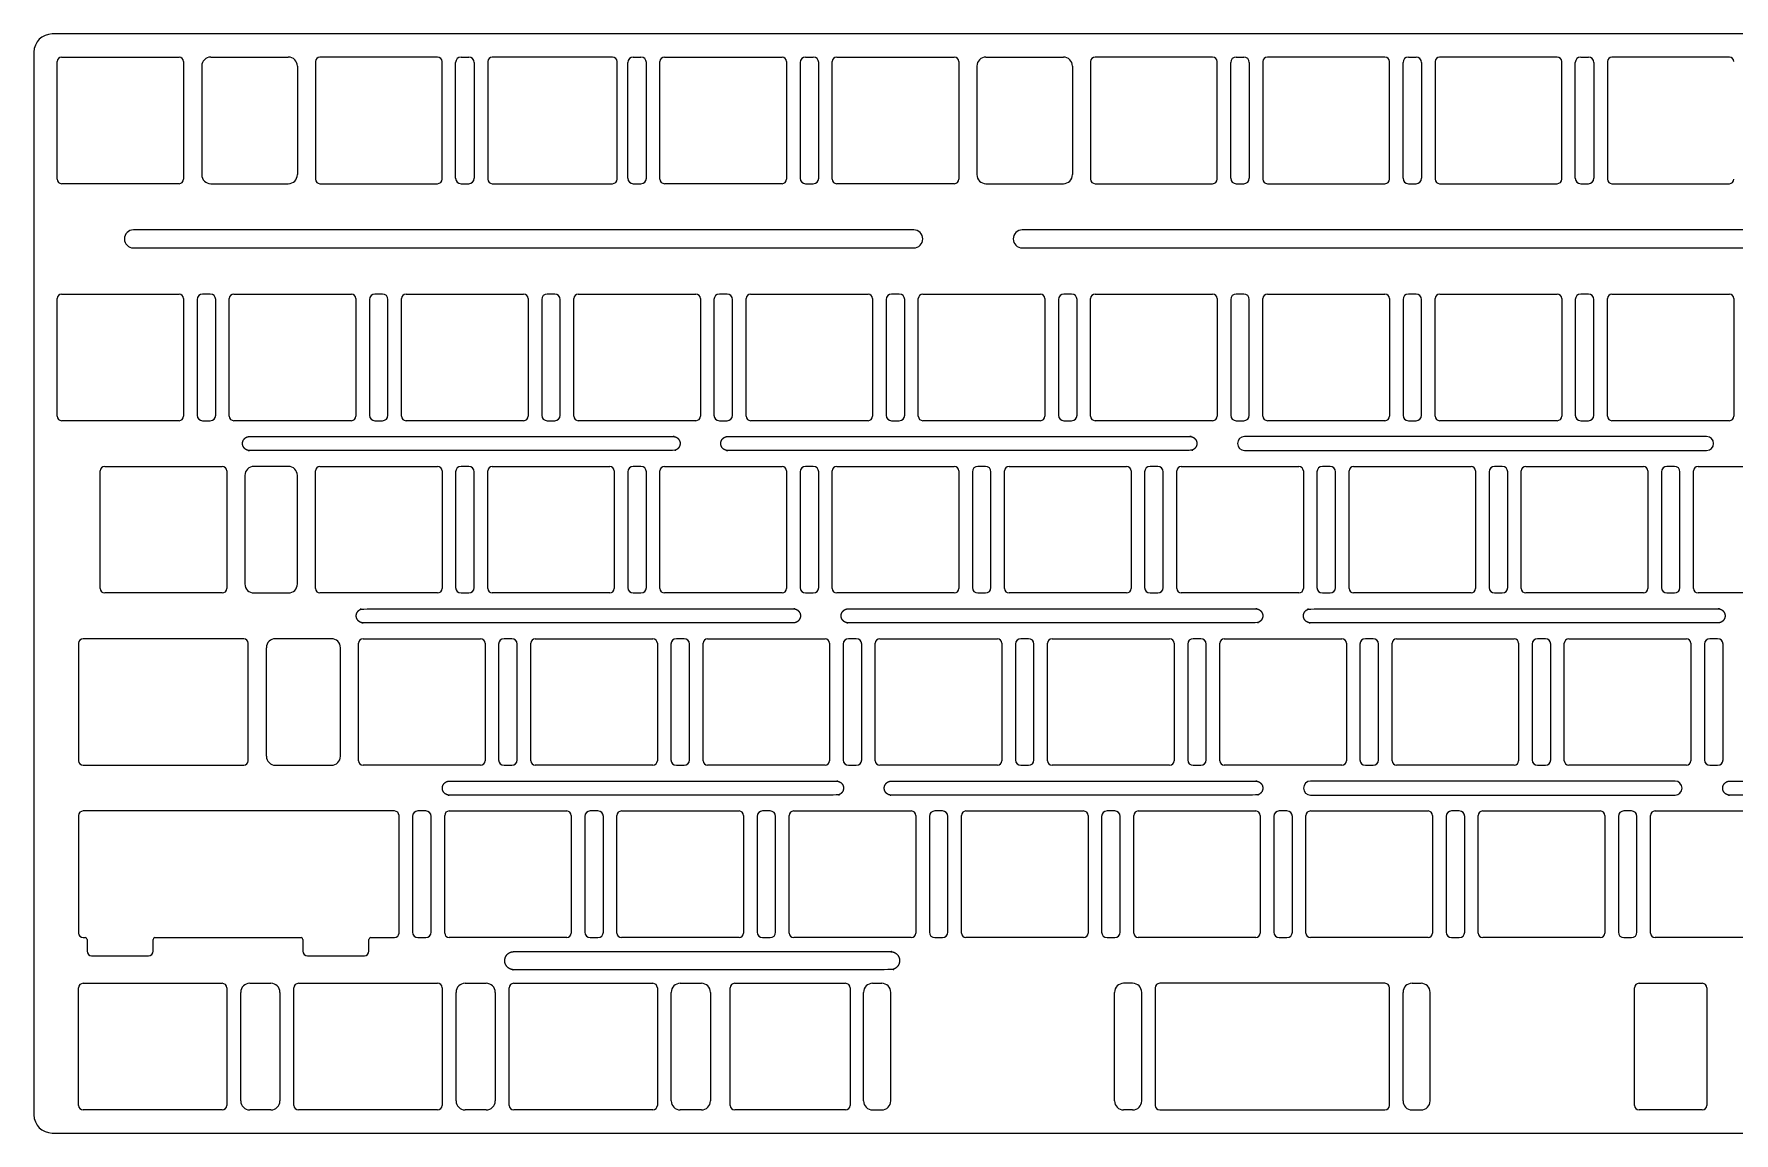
# Model space of a CAD drawing. Header units: millimetres. Extents: x 1289 to 1594, y -59 to 114.
# Drawn here: x 1289.3 to 1477.3, y -7.2 to 114.3 of the extents above; entities that cross this region are included whole.
import ezdxf

# ---------------------------------------------------------------- set-up
doc = ezdxf.new("R2010")
doc.units = ezdxf.units.MM

msp = doc.modelspace()

# ---------------------------------------------------------------- linework, layer by layer
at = {"color": 3, "lineweight": 9}
for p, q in [((1568.82, 114.3), (1291.26, 114.3)), ((1289.26, 112.3), (1289.26, -5.2)), ((1291.81, 98.25), (1291.81, 111.25)), ((1292.31, 111.75), (1305.31, 111.75)), ((1305.81, 111.25), (1305.81, 98.25)), ((1320.39, 111.25), (1320.39, 98.25)), ((1333.89, 111.75), (1320.89, 111.75)), ((1334.39, 98.25), (1334.39, 111.25)), ((1335.89, 98.35), (1335.89, 111.15)), ((1337.94, 111.15), (1337.94, 98.35)), ((1339.44, 111.25), (1339.44, 98.25)), ((1353.24, 111.75), (1339.94, 111.75)), ((1353.74, 98.25), (1353.74, 111.25)), ((1354.94, 98.35), (1354.94, 111.15)), ((1356.99, 98.35), (1356.99, 111.15)), ((1358.49, 98.25), (1358.49, 111.25)), ((1358.99, 111.75), (1371.99, 111.75)), ((1372.49, 111.25), (1372.49, 98.25)), ((1373.99, 111.15), (1373.99, 98.35)), ((1376.04, 98.35), (1376.04, 111.15)), ((1377.54, 98.25), (1377.54, 111.25)), ((1378.04, 111.75), (1391.04, 111.75)), ((1391.54, 111.25), (1391.54, 98.25)), ((1406.11, 111.25), (1406.11, 98.25)), ((1419.61, 111.75), (1406.61, 111.75)), ((1420.11, 98.25), (1420.11, 111.25)), ((1421.61, 98.35), (1421.61, 111.15)), ((1423.66, 111.15), (1423.66, 98.35)), ((1425.16, 111.25), (1425.16, 98.25)), ((1438.66, 111.75), (1425.66, 111.75)), ((1439.16, 98.25), (1439.16, 111.25)), ((1440.66, 98.35), (1440.66, 111.15)), ((1442.71, 111.15), (1442.71, 98.35)), ((1444.21, 111.25), (1444.21, 98.25)), ((1457.71, 111.75), (1444.71, 111.75)), ((1458.21, 98.25), (1458.21, 111.25)), ((1459.71, 98.35), (1459.71, 111.15)), ((1461.76, 111.15), (1461.76, 98.35)), ((1463.26, 111.25), (1463.26, 98.25)), ((1476.76, 111.75), (1463.76, 111.75)), ((1307.81, 110.75), (1307.81, 98.75)), ((1318.39, 110.75), (1318.39, 98.75)), ((1393.54, 110.75), (1393.54, 98.75)), ((1404.11, 110.75), (1404.11, 98.75)), ((1305.31, 97.75), (1292.31, 97.75)), ((1320.89, 97.75), (1333.89, 97.75)), ((1339.94, 97.75), (1353.24, 97.75)), ((1371.99, 97.75), (1358.99, 97.75)), ((1391.04, 97.75), (1378.04, 97.75)), ((1406.61, 97.75), (1419.61, 97.75)), ((1425.66, 97.75), (1438.66, 97.75)), ((1444.71, 97.75), (1457.71, 97.75)), ((1463.76, 97.75), (1476.76, 97.75)), ((1291.81, 72.05), (1291.81, 85.05)), ((1292.31, 85.55), (1305.31, 85.55)), ((1305.81, 85.05), (1305.81, 72.05)), ((1307.31, 84.95), (1307.31, 72.15)), ((1308.76, 85.55), (1307.91, 85.55)), ((1309.36, 72.15), (1309.36, 84.95)), ((1310.86, 72.05), (1310.86, 85.05)), ((1311.36, 85.55), (1324.36, 85.55)), ((1324.86, 85.05), (1324.86, 72.05)), ((1326.36, 84.95), (1326.36, 72.15)), ((1327.81, 85.55), (1326.96, 85.55)), ((1328.41, 72.15), (1328.41, 84.95)), ((1329.91, 72.05), (1329.91, 85.05)), ((1330.41, 85.55), (1343.41, 85.55)), ((1343.91, 85.05), (1343.91, 72.05)), ((1345.41, 84.95), (1345.41, 72.15)), ((1346.86, 85.55), (1346.01, 85.55)), ((1347.46, 72.15), (1347.46, 84.95)), ((1348.96, 72.05), (1348.96, 85.05)), ((1349.46, 85.55), (1362.46, 85.55)), ((1362.96, 85.05), (1362.96, 72.05)), ((1364.46, 84.95), (1364.46, 72.15)), ((1365.91, 85.55), (1365.06, 85.55)), ((1366.51, 72.15), (1366.51, 84.95)), ((1368.01, 72.05), (1368.01, 85.05)), ((1368.51, 85.55), (1381.51, 85.55)), ((1382.01, 85.05), (1382.01, 72.05)), ((1383.51, 84.95), (1383.51, 72.15)), ((1384.96, 85.55), (1384.11, 85.55)), ((1385.56, 72.15), (1385.56, 84.95)), ((1387.06, 72.05), (1387.06, 85.05)), ((1387.56, 85.55), (1400.56, 85.55)), ((1401.06, 85.05), (1401.06, 72.05)), ((1402.56, 84.95), (1402.56, 72.15)), ((1404.01, 85.55), (1403.16, 85.55)), ((1404.61, 72.15), (1404.61, 84.95)), ((1406.11, 72.05), (1406.11, 85.05)), ((1406.61, 85.55), (1419.61, 85.55)), ((1420.11, 85.05), (1420.11, 72.05)), ((1421.61, 84.95), (1421.61, 72.15)), ((1423.06, 85.55), (1422.21, 85.55)), ((1423.66, 72.15), (1423.66, 84.95)), ((1425.17, 72.05), (1425.17, 85.05)), ((1425.67, 85.55), (1438.66, 85.55)), ((1439.16, 85.05), (1439.16, 72.05)), ((1440.66, 84.95), (1440.66, 72.15)), ((1442.11, 85.55), (1441.26, 85.55)), ((1442.71, 72.15), (1442.71, 84.95)), ((1444.22, 72.05), (1444.22, 85.05)), ((1444.72, 85.55), (1457.71, 85.55)), ((1458.21, 85.05), (1458.21, 72.05)), ((1459.71, 84.95), (1459.71, 72.15)), ((1461.16, 85.55), (1460.31, 85.55)), ((1461.76, 72.15), (1461.76, 84.95)), ((1463.27, 72.05), (1463.27, 85.05)), ((1463.77, 85.55), (1476.76, 85.55)), ((1477.26, 85.05), (1477.26, 72.05)), ((1305.31, 71.55), (1292.31, 71.55)), ((1307.91, 71.55), (1308.76, 71.55)), ((1324.36, 71.55), (1311.36, 71.55)), ((1326.96, 71.55), (1327.81, 71.55)), ((1343.41, 71.55), (1330.41, 71.55)), ((1346.01, 71.55), (1346.86, 71.55)), ((1362.46, 71.55), (1349.46, 71.55)), ((1365.06, 71.55), (1365.91, 71.55)), ((1381.51, 71.55), (1368.51, 71.55)), ((1384.11, 71.55), (1384.96, 71.55)), ((1400.56, 71.55), (1387.56, 71.55)), ((1403.16, 71.55), (1404.01, 71.55)), ((1419.61, 71.55), (1406.61, 71.55)), ((1422.21, 71.55), (1423.06, 71.55)), ((1438.66, 71.55), (1425.67, 71.55)), ((1441.26, 71.55), (1442.11, 71.55)), ((1457.71, 71.55), (1444.72, 71.55)), ((1460.31, 71.55), (1461.16, 71.55)), ((1476.76, 71.55), (1463.77, 71.55)), ((1296.58, 53), (1296.58, 66)), ((1297.08, 66.5), (1310.08, 66.5)), ((1310.58, 66), (1310.58, 53)), ((1320.39, 53), (1320.39, 66)), ((1320.89, 66.5), (1333.89, 66.5)), ((1334.39, 66), (1334.39, 53)), ((1339.44, 53), (1339.44, 66)), ((1339.94, 66.5), (1352.94, 66.5)), ((1353.44, 66), (1353.44, 53)), ((1358.49, 53), (1358.49, 66)), ((1358.99, 66.5), (1371.99, 66.5)), ((1372.49, 66), (1372.49, 53)), ((1377.54, 53), (1377.54, 66)), ((1378.04, 66.5), (1391.04, 66.5)), ((1391.54, 66), (1391.54, 53)), ((1396.59, 53), (1396.59, 66)), ((1397.09, 66.5), (1410.09, 66.5)), ((1410.59, 66), (1410.59, 53)), ((1415.64, 53), (1415.64, 66)), ((1416.14, 66.5), (1429.14, 66.5)), ((1429.64, 66), (1429.64, 53)), ((1434.69, 53), (1434.69, 66)), ((1435.19, 66.5), (1448.19, 66.5)), ((1448.69, 66), (1448.69, 53)), ((1453.74, 53), (1453.74, 66)), ((1454.24, 66.5), (1467.24, 66.5)), ((1467.74, 66), (1467.74, 53)), ((1472.79, 53), (1472.79, 66)), ((1473.29, 66.5), (1486.29, 66.5)), ((1310.08, 52.5), (1297.08, 52.5)), ((1333.89, 52.5), (1320.89, 52.5)), ((1352.94, 52.5), (1339.94, 52.5)), ((1371.99, 52.5), (1358.99, 52.5)), ((1391.04, 52.5), (1378.04, 52.5)), ((1410.09, 52.5), (1397.09, 52.5)), ((1429.14, 52.5), (1416.14, 52.5)), ((1448.19, 52.5), (1435.19, 52.5)), ((1467.24, 52.5), (1454.24, 52.5)), ((1486.29, 52.5), (1473.29, 52.5)), ((1312.46, 47.45), (1294.7, 47.45)), ((1322.15, 47.45), (1315.96, 47.45)), ((1325.65, 47.45), (1338.65, 47.45)), ((1344.7, 47.45), (1357.7, 47.45)), ((1363.75, 47.45), (1376.75, 47.45)), ((1382.8, 47.45), (1395.8, 47.45)), ((1401.85, 47.45), (1414.85, 47.45)), ((1420.9, 47.45), (1433.9, 47.45)), ((1439.95, 47.45), (1452.95, 47.45)), ((1459, 47.45), (1472, 47.45)), ((1294.2, 46.95), (1294.2, 33.95)), ((1312.96, 33.95), (1312.96, 46.95)), ((1314.96, 34.45), (1314.96, 46.45)), ((1323.15, 34.45), (1323.15, 46.45)), ((1325.15, 33.95), (1325.15, 46.95)), ((1339.15, 46.95), (1339.15, 33.95)), ((1344.2, 33.95), (1344.2, 46.95)), ((1358.2, 46.95), (1358.2, 33.95)), ((1363.25, 33.95), (1363.25, 46.95)), ((1377.25, 46.95), (1377.25, 33.95)), ((1382.3, 33.95), (1382.3, 46.95)), ((1396.3, 46.95), (1396.3, 33.95)), ((1401.35, 33.95), (1401.35, 46.95)), ((1415.35, 46.95), (1415.35, 33.95)), ((1420.4, 33.95), (1420.4, 46.95)), ((1434.4, 46.95), (1434.4, 33.95)), ((1439.45, 33.95), (1439.45, 46.95)), ((1453.45, 46.95), (1453.45, 33.95)), ((1458.5, 33.95), (1458.5, 46.95)), ((1472.5, 46.95), (1472.5, 33.95)), ((1294.7, 33.45), (1312.46, 33.45)), ((1315.96, 33.45), (1322.15, 33.45)), ((1338.65, 33.45), (1325.65, 33.45)), ((1357.7, 33.45), (1344.7, 33.45)), ((1376.75, 33.45), (1363.75, 33.45)), ((1395.8, 33.45), (1382.8, 33.45)), ((1414.85, 33.45), (1401.85, 33.45)), ((1433.9, 33.45), (1420.9, 33.45)), ((1452.95, 33.45), (1439.95, 33.45)), ((1472, 33.45), (1459, 33.45)), ((1329.13, 28.4), (1294.7, 28.4)), ((1335.18, 28.4), (1348.18, 28.4)), ((1354.23, 28.4), (1367.23, 28.4)), ((1373.28, 28.4), (1386.28, 28.4)), ((1392.33, 28.4), (1405.33, 28.4)), ((1411.38, 28.4), (1424.38, 28.4)), ((1430.43, 28.4), (1443.43, 28.4)), ((1449.48, 28.4), (1462.48, 28.4)), ((1468.53, 28.4), (1481.53, 28.4)), ((1294.2, 27.9), (1294.2, 14.9)), ((1329.63, 14.9), (1329.63, 27.9)), ((1334.68, 14.9), (1334.68, 27.9)), ((1348.68, 27.9), (1348.68, 14.9)), ((1353.73, 14.9), (1353.73, 27.9)), ((1367.73, 27.9), (1367.73, 14.9)), ((1372.78, 14.9), (1372.78, 27.9)), ((1386.78, 27.9), (1386.78, 14.9)), ((1391.83, 14.9), (1391.83, 27.9)), ((1405.83, 27.9), (1405.83, 14.9)), ((1410.88, 14.9), (1410.88, 27.9)), ((1424.88, 27.9), (1424.88, 14.9)), ((1429.93, 14.9), (1429.93, 27.9)), ((1443.93, 27.9), (1443.93, 14.9)), ((1448.98, 14.9), (1448.98, 27.9)), ((1462.98, 27.9), (1462.98, 14.9)), ((1468.03, 14.9), (1468.03, 27.9)), ((1294.7, 14.4), (1294.93, 14.4)), ((1295.13, 14.2), (1295.13, 12.9)), ((1302.43, 12.9), (1302.43, 14.2)), ((1302.63, 14.4), (1318.81, 14.4)), ((1319.01, 14.2), (1319.01, 12.9)), ((1326.31, 12.9), (1326.31, 14.2)), ((1326.51, 14.4), (1329.13, 14.4)), ((1348.18, 14.4), (1335.18, 14.4)), ((1367.23, 14.4), (1354.23, 14.4)), ((1386.28, 14.4), (1373.28, 14.4)), ((1405.33, 14.4), (1392.33, 14.4)), ((1424.38, 14.4), (1411.38, 14.4)), ((1443.43, 14.4), (1430.43, 14.4)), ((1462.48, 14.4), (1449.48, 14.4)), ((1481.53, 14.4), (1468.53, 14.4)), ((1295.63, 12.4), (1301.93, 12.4)), ((1319.51, 12.4), (1325.81, 12.4)), ((1294.2, -4.15), (1294.2, 8.85)), ((1294.7, 9.35), (1310.08, 9.35)), ((1310.58, 8.85), (1310.58, -4.15)), ((1318.01, -4.15), (1318.01, 8.85)), ((1318.51, 9.35), (1333.89, 9.36)), ((1334.39, 8.86), (1334.39, -4.14)), ((1341.82, -4.15), (1341.82, 8.85)), ((1342.32, 9.35), (1357.7, 9.35)), ((1358.2, 8.85), (1358.2, -4.15)), ((1366.26, -4.15), (1366.26, 8.85)), ((1366.76, 9.35), (1379.01, 9.35)), ((1379.51, 8.85), (1379.51, -4.15)), ((1381.01, -3.65), (1381.01, 8.35)), ((1384.01, -3.65), (1384.01, 8.35)), ((1408.76, -3.65), (1408.76, 8.35)), ((1411.76, -3.65), (1411.76, 8.35)), ((1413.26, 8.85), (1413.26, -4.15)), ((1438.66, 9.35), (1413.76, 9.35)), ((1439.16, -4.15), (1439.16, 8.85)), ((1440.66, -3.65), (1440.66, 8.35)), ((1443.66, -3.65), (1443.66, 8.35)), ((1466.26, -4.15), (1466.26, 8.85)), ((1466.76, 9.35), (1473.76, 9.35)), ((1474.26, 8.85), (1474.26, -4.15)), ((1310.08, -4.65), (1294.7, -4.65)), ((1333.89, -4.64), (1318.51, -4.65)), ((1357.7, -4.65), (1342.32, -4.65)), ((1379.01, -4.65), (1366.76, -4.65)), ((1413.76, -4.65), (1438.66, -4.65)), ((1473.76, -4.65), (1466.76, -4.65)), ((1291.26, -7.2), (1592.11, -7.2))]:
    msp.add_line(p, q, dxfattribs=at)
at = {"color": 3}
for p, q in [((1308.81, 111.75), (1317.39, 111.75)), ((1336.49, 111.75), (1337.34, 111.75)), ((1355.54, 111.75), (1356.39, 111.75)), ((1374.59, 111.75), (1375.44, 111.75)), ((1394.54, 111.75), (1403.11, 111.75)), ((1422.21, 111.75), (1423.06, 111.75)), ((1441.26, 111.75), (1442.11, 111.75)), ((1460.31, 111.75), (1461.16, 111.75)), ((1308.81, 97.75), (1317.39, 97.75)), ((1336.49, 97.75), (1337.34, 97.75)), ((1355.54, 97.75), (1356.39, 97.75)), ((1374.59, 97.75), (1375.44, 97.75)), ((1394.54, 97.75), (1403.11, 97.75)), ((1422.21, 97.75), (1423.06, 97.75)), ((1441.26, 97.75), (1442.11, 97.75)), ((1460.31, 97.75), (1461.16, 97.75)), ((1386.55, 92.65), (1300.26, 92.65)), ((1484.83, 92.65), (1398.55, 92.65)), ((1300.26, 90.65), (1386.55, 90.65)), ((1398.55, 90.65), (1484.83, 90.65)), ((1474.24, 69.8), (1423.14, 69.8)), ((1423.14, 68.25), (1474.24, 68.25)), ((1317.39, 66.5), (1313.58, 66.5)), ((1335.89, 65.9), (1335.89, 53.1)), ((1337.34, 66.5), (1336.49, 66.5)), ((1337.94, 53.1), (1337.94, 65.9)), ((1354.94, 65.9), (1354.94, 53.1)), ((1356.39, 66.5), (1355.54, 66.5)), ((1356.99, 53.1), (1356.99, 65.9)), ((1373.99, 65.9), (1373.99, 53.1)), ((1375.44, 66.5), (1374.59, 66.5)), ((1376.04, 53.1), (1376.04, 65.9)), ((1393.04, 65.9), (1393.04, 53.1)), ((1394.49, 66.5), (1393.64, 66.5)), ((1395.09, 53.1), (1395.09, 65.9)), ((1412.09, 65.9), (1412.09, 53.1)), ((1413.54, 66.5), (1412.69, 66.5)), ((1414.14, 53.1), (1414.14, 65.9)), ((1431.14, 65.9), (1431.14, 53.1)), ((1432.59, 66.5), (1431.74, 66.5)), ((1433.19, 53.1), (1433.19, 65.9)), ((1450.19, 65.9), (1450.19, 53.1)), ((1451.64, 66.5), (1450.79, 66.5)), ((1452.24, 53.1), (1452.24, 65.9)), ((1469.24, 65.9), (1469.24, 53.1)), ((1470.69, 66.5), (1469.84, 66.5)), ((1471.29, 53.1), (1471.29, 65.9)), ((1312.58, 65.5), (1312.58, 53.5)), ((1318.39, 53.5), (1318.39, 65.5)), ((1313.58, 52.5), (1317.39, 52.5)), ((1336.49, 52.5), (1337.34, 52.5)), ((1355.54, 52.5), (1356.39, 52.5)), ((1374.59, 52.5), (1375.44, 52.5)), ((1393.64, 52.5), (1394.49, 52.5)), ((1412.69, 52.5), (1413.54, 52.5)), ((1431.74, 52.5), (1432.59, 52.5)), ((1450.79, 52.5), (1451.64, 52.5)), ((1469.84, 52.5), (1470.69, 52.5)), ((1342.1, 47.45), (1341.25, 47.45)), ((1361.15, 47.45), (1360.3, 47.45)), ((1380.2, 47.45), (1379.35, 47.45)), ((1399.25, 47.45), (1398.4, 47.45)), ((1418.3, 47.45), (1417.45, 47.45)), ((1437.35, 47.45), (1436.5, 47.45)), ((1456.4, 47.45), (1455.55, 47.45)), ((1475.45, 47.45), (1474.6, 47.45)), ((1340.65, 46.85), (1340.65, 34.05)), ((1342.7, 34.05), (1342.7, 46.85)), ((1359.7, 46.85), (1359.7, 34.05)), ((1361.75, 34.05), (1361.75, 46.85)), ((1378.75, 46.85), (1378.75, 34.05)), ((1380.8, 34.05), (1380.8, 46.85)), ((1397.8, 46.85), (1397.8, 34.05)), ((1399.85, 34.05), (1399.85, 46.85)), ((1416.85, 46.85), (1416.85, 34.05)), ((1418.9, 34.05), (1418.9, 46.85)), ((1435.9, 46.85), (1435.9, 34.05)), ((1437.95, 34.05), (1437.95, 46.85)), ((1454.95, 46.85), (1454.95, 34.05)), ((1457, 34.05), (1457, 46.85)), ((1474, 46.85), (1474, 34.05)), ((1476.05, 34.05), (1476.05, 46.85)), ((1341.25, 33.45), (1342.1, 33.45)), ((1360.3, 33.45), (1361.15, 33.45)), ((1379.35, 33.45), (1380.2, 33.45)), ((1398.4, 33.45), (1399.25, 33.45)), ((1417.45, 33.45), (1418.3, 33.45)), ((1436.5, 33.45), (1437.35, 33.45)), ((1455.55, 33.45), (1456.4, 33.45)), ((1474.6, 33.45), (1475.45, 33.45)), ((1470.74, 31.7), (1430.43, 31.7)), ((1430.43, 30.15), (1470.74, 30.15)), ((1332.58, 28.4), (1331.73, 28.4)), ((1351.63, 28.4), (1350.78, 28.4)), ((1370.68, 28.4), (1369.83, 28.4)), ((1389.73, 28.4), (1388.88, 28.4)), ((1408.78, 28.4), (1407.93, 28.4)), ((1427.83, 28.4), (1426.98, 28.4)), ((1446.88, 28.4), (1446.03, 28.4)), ((1465.93, 28.4), (1465.08, 28.4)), ((1331.13, 27.8), (1331.13, 15)), ((1333.18, 15), (1333.18, 27.8)), ((1350.18, 27.8), (1350.18, 15)), ((1352.23, 15), (1352.23, 27.8)), ((1369.23, 27.8), (1369.23, 15)), ((1371.28, 15), (1371.28, 27.8)), ((1388.28, 27.8), (1388.28, 15)), ((1390.33, 15), (1390.33, 27.8)), ((1407.33, 27.8), (1407.33, 15)), ((1409.38, 15), (1409.38, 27.8)), ((1426.38, 27.8), (1426.38, 15)), ((1428.43, 15), (1428.43, 27.8)), ((1445.43, 27.8), (1445.43, 15)), ((1447.48, 15), (1447.48, 27.8)), ((1464.48, 27.8), (1464.48, 15)), ((1466.53, 15), (1466.53, 27.8)), ((1331.73, 14.4), (1332.58, 14.4)), ((1350.78, 14.4), (1351.63, 14.4)), ((1369.83, 14.4), (1370.68, 14.4)), ((1388.88, 14.4), (1389.73, 14.4)), ((1407.93, 14.4), (1408.78, 14.4)), ((1426.98, 14.4), (1427.83, 14.4)), ((1446.03, 14.4), (1446.88, 14.4)), ((1465.08, 14.4), (1465.93, 14.4)), ((1312.13, -3.65), (1312.13, 8.35)), ((1313.13, 9.35), (1315.46, 9.35)), ((1316.46, 8.35), (1316.46, -3.65)), ((1335.94, -3.65), (1335.94, 8.35)), ((1336.94, 9.35), (1339.27, 9.35)), ((1340.27, 8.35), (1340.27, -3.65)), ((1359.74, -3.65), (1359.74, 8.35)), ((1360.74, 9.35), (1363.07, 9.35)), ((1364.07, 8.35), (1364.07, -3.65)), ((1315.46, -4.65), (1313.13, -4.65)), ((1339.27, -4.65), (1336.94, -4.65)), ((1363.07, -4.65), (1360.74, -4.65))]:
    msp.add_line(p, q, dxfattribs=at)
at = {"color": 3, "lineweight": 18}
for p, q in [((1382.01, 9.35), (1383.01, 9.35)), ((1410.76, 9.35), (1409.76, 9.35)), ((1441.66, 9.35), (1442.66, 9.35)), ((1382.01, -4.65), (1383.01, -4.65)), ((1410.76, -4.65), (1409.76, -4.65)), ((1441.66, -4.65), (1442.66, -4.65))]:
    msp.add_line(p, q, dxfattribs=at)
at = {"color": 3, "lineweight": 9}
for centre, radius, start, end in [((1291.26, 112.3), 2, 90, 180), ((1292.31, 111.25), 0.5, 90, 180), ((1305.31, 111.25), 0.5, 0, 90), ((1317.39, 110.75), 1, 0, 90), ((1320.89, 111.25), 0.5, 90, 180), ((1333.89, 111.25), 0.5, 0, 90), ((1337.34, 111.15), 0.6, 0, 90), ((1339.94, 111.25), 0.5, 90, 180), ((1353.24, 111.25), 0.5, 0, 90), ((1356.39, 111.15), 0.6, 0, 90), ((1358.99, 111.25), 0.5, 90, 180), ((1371.99, 111.25), 0.5, 0, 90), ((1375.44, 111.15), 0.6, 0, 90), ((1378.04, 111.25), 0.5, 90, 180), ((1391.04, 111.25), 0.5, 0, 90), ((1403.11, 110.75), 1, 0, 90), ((1406.61, 111.25), 0.5, 90, 180), ((1419.61, 111.25), 0.5, 360, 90), ((1423.06, 111.15), 0.6, 0, 90), ((1425.66, 111.25), 0.5, 90, 180), ((1438.66, 111.25), 0.5, 0, 90), ((1442.11, 111.15), 0.6, 0, 90), ((1444.71, 111.25), 0.5, 90, 180), ((1457.71, 111.25), 0.5, 360, 90), ((1461.16, 111.15), 0.6, 0, 90), ((1463.76, 111.25), 0.5, 90, 180), ((1476.76, 111.25), 0.5, 0, 90), ((1292.31, 98.25), 0.5, 180, 270), ((1305.31, 98.25), 0.5, 270, 0), ((1320.89, 98.25), 0.5, 180, 270), ((1333.89, 98.25), 0.5, 270, 0), ((1339.94, 98.25), 0.5, 180, 270), ((1353.24, 98.25), 0.5, 270, 0), ((1358.99, 98.25), 0.5, 180, 270), ((1371.99, 98.25), 0.5, 270, 0), ((1378.04, 98.25), 0.5, 180, 270), ((1391.04, 98.25), 0.5, 270, 0), ((1403.11, 98.75), 1, 270, 0), ((1406.61, 98.25), 0.5, 180, 270), ((1419.61, 98.25), 0.5, 270, 0), ((1425.66, 98.25), 0.5, 180, 270), ((1438.66, 98.25), 0.5, 270, 0), ((1444.71, 98.25), 0.5, 180, 270), ((1457.71, 98.25), 0.5, 270, 0), ((1463.76, 98.25), 0.5, 180, 270), ((1476.76, 98.25), 0.5, 270, 0), ((1292.31, 85.05), 0.5, 90, 180), ((1305.31, 85.05), 0.5, 0, 90), ((1307.91, 84.95), 0.6, 90, 180), ((1308.76, 84.95), 0.6, 0, 90), ((1311.36, 85.05), 0.5, 90, 180), ((1324.36, 85.05), 0.5, 0, 90), ((1326.96, 84.95), 0.6, 90, 180), ((1327.81, 84.95), 0.6, 0, 90), ((1330.41, 85.05), 0.5, 90, 180), ((1343.41, 85.05), 0.5, 0, 90), ((1346.01, 84.95), 0.6, 90, 180), ((1346.86, 84.95), 0.6, 0, 90), ((1349.46, 85.05), 0.5, 90, 180), ((1362.46, 85.05), 0.5, 0, 90), ((1365.06, 84.95), 0.6, 90, 180), ((1365.91, 84.95), 0.6, 0, 90), ((1368.51, 85.05), 0.5, 90, 180), ((1381.51, 85.05), 0.5, 0, 90), ((1384.11, 84.95), 0.6, 90, 180), ((1384.96, 84.95), 0.6, 0, 90), ((1387.56, 85.05), 0.5, 90, 180), ((1400.56, 85.05), 0.5, 0, 90), ((1403.16, 84.95), 0.6, 90, 180), ((1404.01, 84.95), 0.6, 0, 90), ((1406.61, 85.05), 0.5, 90, 180), ((1419.61, 85.05), 0.5, 0, 90), ((1422.21, 84.95), 0.6, 90, 180), ((1423.06, 84.95), 0.6, 0, 90), ((1425.67, 85.05), 0.5, 90, 180), ((1438.66, 85.05), 0.5, 0, 90), ((1441.26, 84.95), 0.6, 90, 180), ((1442.11, 84.95), 0.6, 0, 90), ((1444.72, 85.05), 0.5, 90, 180), ((1457.71, 85.05), 0.5, 0, 90), ((1460.31, 84.95), 0.6, 90, 180), ((1461.16, 84.95), 0.6, 0, 90), ((1463.77, 85.05), 0.5, 90, 180), ((1476.76, 85.05), 0.5, 0, 90), ((1292.31, 72.05), 0.5, 180, 270), ((1305.31, 72.05), 0.5, 270, 0), ((1307.91, 72.15), 0.6, 180, 270), ((1308.76, 72.15), 0.6, 270, 0), ((1311.36, 72.05), 0.5, 180, 270), ((1324.36, 72.05), 0.5, 270, 0), ((1326.96, 72.15), 0.6, 180, 270), ((1327.81, 72.15), 0.6, 270, 0), ((1330.41, 72.05), 0.5, 180, 270), ((1343.41, 72.05), 0.5, 270, 0), ((1346.01, 72.15), 0.6, 180, 270), ((1346.86, 72.15), 0.6, 270, 0), ((1349.46, 72.05), 0.5, 180, 270), ((1362.46, 72.05), 0.5, 270, 0), ((1365.06, 72.15), 0.6, 180, 270), ((1365.91, 72.15), 0.6, 270, 0), ((1368.51, 72.05), 0.5, 180, 270), ((1381.51, 72.05), 0.5, 270, 0), ((1384.11, 72.15), 0.6, 180, 270), ((1384.96, 72.15), 0.6, 270, 0), ((1387.56, 72.05), 0.5, 180, 270), ((1400.56, 72.05), 0.5, 270, 0), ((1403.16, 72.15), 0.6, 180, 270), ((1404.01, 72.15), 0.6, 270, 0), ((1406.61, 72.05), 0.5, 180, 270), ((1419.61, 72.05), 0.5, 270, 0), ((1422.21, 72.15), 0.6, 180, 270), ((1423.06, 72.15), 0.6, 270, 0), ((1425.67, 72.05), 0.5, 180, 270), ((1438.66, 72.05), 0.5, 270, 0), ((1441.26, 72.15), 0.6, 180, 270), ((1442.11, 72.15), 0.6, 270, 0), ((1444.72, 72.05), 0.5, 180, 270), ((1457.71, 72.05), 0.5, 270, 0), ((1460.31, 72.15), 0.6, 180, 270), ((1461.16, 72.15), 0.6, 270, 0), ((1463.77, 72.05), 0.5, 180, 270), ((1476.76, 72.05), 0.5, 270, 0), ((1297.08, 66), 0.5, 90, 180), ((1310.08, 66), 0.5, 0, 90), ((1320.89, 66), 0.5, 90, 180), ((1333.89, 66), 0.5, 0, 90), ((1339.94, 66), 0.5, 90, 180), ((1352.94, 66), 0.5, 0, 90), ((1358.99, 66), 0.5, 90, 180), ((1371.99, 66), 0.5, 0, 90), ((1378.04, 66), 0.5, 90, 180), ((1391.04, 66), 0.5, 0, 90), ((1397.09, 66), 0.5, 90, 180), ((1410.09, 66), 0.5, 0, 90), ((1416.14, 66), 0.5, 90, 180), ((1429.14, 66), 0.5, 0, 90), ((1435.19, 66), 0.5, 90, 180), ((1448.19, 66), 0.5, 0, 90), ((1454.24, 66), 0.5, 90, 180), ((1467.24, 66), 0.5, 0, 90), ((1473.29, 66), 0.5, 90, 180), ((1297.08, 53), 0.5, 180, 270), ((1310.08, 53), 0.5, 270, 0), ((1320.89, 53), 0.5, 180, 270), ((1333.89, 53), 0.5, 270, 0), ((1339.94, 53), 0.5, 180, 270), ((1352.94, 53), 0.5, 270, 0), ((1358.99, 53), 0.5, 180, 270), ((1371.99, 53), 0.5, 270, 0), ((1378.04, 53), 0.5, 180, 270), ((1391.04, 53), 0.5, 270, 0), ((1397.09, 53), 0.5, 180, 270), ((1410.09, 53), 0.5, 270, 0), ((1416.14, 53), 0.5, 180, 270), ((1429.14, 53), 0.5, 270, 0), ((1435.19, 53), 0.5, 180, 270), ((1448.19, 53), 0.5, 270, 0), ((1454.24, 53), 0.5, 180, 270), ((1467.24, 53), 0.5, 270, 0), ((1473.29, 53), 0.5, 180, 270), ((1294.7, 46.95), 0.5, 90, 180), ((1312.46, 46.95), 0.5, 0, 90), ((1315.96, 46.45), 1, 90, 180), ((1322.15, 46.45, 0), 1, 0, 90), ((1325.65, 46.95), 0.5, 90, 180), ((1338.65, 46.95), 0.5, 0, 90), ((1344.7, 46.95), 0.5, 90, 180), ((1357.7, 46.95), 0.5, 0, 90), ((1363.75, 46.95), 0.5, 90, 180), ((1376.75, 46.95), 0.5, 0, 90), ((1382.8, 46.95), 0.5, 90, 180), ((1395.8, 46.95), 0.5, 0, 90), ((1401.85, 46.95), 0.5, 90, 180), ((1414.85, 46.95), 0.5, 0, 90), ((1420.9, 46.95), 0.5, 90, 180), ((1433.9, 46.95), 0.5, 0, 90), ((1439.95, 46.95), 0.5, 90, 180), ((1452.95, 46.95), 0.5, 0, 90), ((1459, 46.95), 0.5, 90, 180), ((1472, 46.95), 0.5, 0, 90), ((1294.7, 33.95), 0.5, 180, 270), ((1312.46, 33.95), 0.5, 270, 0), ((1315.96, 34.45), 1, 180, 270), ((1322.15, 34.45), 1, 270, 0), ((1325.65, 33.95), 0.5, 180, 270), ((1338.65, 33.95), 0.5, 270, 0), ((1344.7, 33.95), 0.5, 180, 270), ((1357.7, 33.95), 0.5, 270, 0), ((1363.75, 33.95), 0.5, 180, 270), ((1376.75, 33.95), 0.5, 270, 0), ((1382.8, 33.95), 0.5, 180, 270), ((1395.8, 33.95), 0.5, 270, 0), ((1401.85, 33.95), 0.5, 180, 270), ((1414.85, 33.95), 0.5, 270, 0), ((1420.9, 33.95), 0.5, 180, 270), ((1433.9, 33.95), 0.5, 270, 0), ((1439.95, 33.95), 0.5, 180, 270), ((1452.95, 33.95), 0.5, 270, 0), ((1459, 33.95), 0.5, 180, 270), ((1472, 33.95), 0.5, 270, 0), ((1294.7, 27.9), 0.5, 90, 180), ((1329.13, 27.9), 0.5, 0, 90), ((1335.18, 27.9), 0.5, 90, 180), ((1348.18, 27.9), 0.5, 0, 90), ((1354.23, 27.9), 0.5, 90, 180), ((1367.23, 27.9), 0.5, 0, 90), ((1373.28, 27.9), 0.5, 90, 180), ((1386.28, 27.9), 0.5, 0, 90), ((1392.33, 27.9), 0.5, 90, 180), ((1405.33, 27.9), 0.5, 0, 90), ((1411.38, 27.9), 0.5, 90, 180), ((1424.38, 27.9), 0.5, 0, 90), ((1430.43, 27.9), 0.5, 90, 180), ((1443.43, 27.9), 0.5, 0, 90), ((1449.48, 27.9), 0.5, 90, 180), ((1462.48, 27.9), 0.5, 0, 90), ((1468.53, 27.9), 0.5, 90, 180), ((1294.7, 14.9), 0.5, 180, 270), ((1294.93, 14.2), 0.2, 0, 90), ((1302.63, 14.2), 0.2, 90, 180), ((1318.81, 14.2), 0.2, 0, 90), ((1326.51, 14.2), 0.2, 90, 180), ((1329.13, 14.9), 0.5, 270, 0), ((1335.18, 14.9), 0.5, 180, 270), ((1348.18, 14.9), 0.5, 270, 0), ((1354.23, 14.9), 0.5, 180, 270), ((1367.23, 14.9), 0.5, 270, 0), ((1373.28, 14.9), 0.5, 180, 270), ((1386.28, 14.9), 0.5, 270, 0), ((1392.33, 14.9), 0.5, 180, 270), ((1405.33, 14.9), 0.5, 270, 0), ((1411.38, 14.9), 0.5, 180, 270), ((1424.38, 14.9), 0.5, 270, 0), ((1430.43, 14.9), 0.5, 180, 270), ((1443.43, 14.9), 0.5, 270, 0), ((1449.48, 14.9), 0.5, 180, 270), ((1462.48, 14.9), 0.5, 270, 0), ((1468.53, 14.9), 0.5, 180, 270), ((1295.63, 12.9), 0.5, 180, 270), ((1301.93, 12.9), 0.5, 270, 0), ((1319.51, 12.9), 0.5, 180, 270), ((1325.81, 12.9), 0.5, 270, 0), ((1294.7, 8.85), 0.5, 90, 180), ((1310.08, 8.85), 0.5, 0, 90), ((1318.51, 8.85), 0.5, 90, 180), ((1333.89, 8.86), 0.5, 0, 90), ((1342.32, 8.85), 0.5, 90, 180), ((1357.7, 8.85), 0.5, 0, 90), ((1366.76, 8.85), 0.5, 90, 180), ((1379.01, 8.85), 0.5, 0, 90), ((1382.01, 8.35), 1, 90, 180), ((1383.01, 8.35), 1, 0, 90), ((1410.76, 8.35), 1, 0, 90), ((1413.76, 8.85), 0.5, 90, 180), ((1438.66, 8.85), 0.5, 0, 90), ((1441.66, 8.35), 1, 90, 180), ((1442.66, 8.35), 1, 0, 90), ((1466.76, 8.85), 0.5, 90, 180), ((1473.76, 8.85), 0.5, 0, 90), ((1383.01, -3.65), 1, 270, 0), ((1442.66, -3.65), 1, 270, 0), ((1291.26, -5.2), 2, 180, 270), ((1294.7, -4.15), 0.5, 180, 270), ((1310.08, -4.15), 0.5, 270, 0), ((1318.51, -4.15), 0.5, 180, 270), ((1333.89, -4.14), 0.5, 270.01, 0), ((1342.32, -4.15), 0.5, 180, 270), ((1357.7, -4.15), 0.5, 270, 0), ((1366.76, -4.15), 0.5, 180, 270), ((1379.01, -4.15), 0.5, 270, 0), ((1413.76, -4.15), 0.5, 180, 270), ((1438.66, -4.15), 0.5, 270, 0), ((1466.76, -4.15), 0.5, 180, 270), ((1473.76, -4.15), 0.5, 270, 0)]:
    msp.add_arc(centre, radius, start, end, dxfattribs=at)
at = {"color": 3}
for centre, radius, start, end in [((1308.81, 110.75), 1, 90, 180), ((1336.49, 111.15), 0.6, 90, 180), ((1355.54, 111.15), 0.6, 90, 180), ((1374.59, 111.15), 0.6, 90, 180), ((1394.54, 110.75), 1, 90, 180), ((1422.21, 111.15), 0.6, 90, 180), ((1441.26, 111.15), 0.6, 90, 180), ((1460.31, 111.15), 0.6, 90, 180), ((1308.81, 98.75), 1, 180, 270), ((1317.39, 98.75), 1, 270, 0), ((1336.49, 98.35), 0.6, 180, 270), ((1337.34, 98.35), 0.6, 270, 0), ((1355.54, 98.35), 0.6, 180, 270), ((1356.39, 98.35), 0.6, 270, 0), ((1374.59, 98.35), 0.6, 180, 270), ((1375.44, 98.35), 0.6, 270, 0), ((1394.54, 98.75), 1, 180, 270), ((1422.21, 98.35), 0.6, 180, 270), ((1423.06, 98.35), 0.6, 270, 0), ((1441.26, 98.35), 0.6, 180, 270), ((1442.11, 98.35), 0.6, 270, 0), ((1460.31, 98.35), 0.6, 180, 270), ((1461.16, 98.35), 0.6, 270, 0), ((1300.26, 91.65), 1, 90, 270), ((1386.55, 91.65), 1, 270, 90), ((1398.55, 91.65), 1, 90, 270), ((1423.14, 69.03), 0.775, 90, 270), ((1474.24, 69.03), 0.775, 270, 90), ((1313.58, 65.5), 1, 90, 180), ((1317.39, 65.5), 1, 0, 90), ((1336.49, 65.9), 0.6, 90, 180), ((1337.34, 65.9), 0.6, 0, 90), ((1355.54, 65.9), 0.6, 90, 180), ((1356.39, 65.9), 0.6, 0, 90), ((1374.59, 65.9), 0.6, 90, 180), ((1375.44, 65.9), 0.6, 0, 90), ((1393.64, 65.9), 0.6, 90, 180), ((1394.49, 65.9), 0.6, 0, 90), ((1412.69, 65.9), 0.6, 90, 180), ((1413.54, 65.9), 0.6, 0, 90), ((1431.74, 65.9), 0.6, 90, 180), ((1432.59, 65.9), 0.6, 0, 90), ((1450.79, 65.9), 0.6, 90, 180), ((1451.64, 65.9), 0.6, 0, 90), ((1469.84, 65.9), 0.6, 90, 180), ((1470.69, 65.9), 0.6, 0, 90), ((1313.58, 53.5), 1, 180, 270), ((1317.39, 53.5), 1, 270, 0), ((1336.49, 53.1), 0.6, 180, 270), ((1337.34, 53.1), 0.6, 270, 0), ((1355.54, 53.1), 0.6, 180, 270), ((1356.39, 53.1), 0.6, 270, 0), ((1374.59, 53.1), 0.6, 180, 270), ((1375.44, 53.1), 0.6, 270, 0), ((1393.64, 53.1), 0.6, 180, 270), ((1394.49, 53.1), 0.6, 270, 0), ((1412.69, 53.1), 0.6, 180, 270), ((1413.54, 53.1), 0.6, 270, 0), ((1431.74, 53.1), 0.6, 180, 270), ((1432.59, 53.1), 0.6, 270, 0), ((1450.79, 53.1), 0.6, 180, 270), ((1451.64, 53.1), 0.6, 270, 0), ((1469.84, 53.1), 0.6, 180, 270), ((1470.69, 53.1), 0.6, 270, 0), ((1341.25, 46.85), 0.6, 90, 180), ((1342.1, 46.85), 0.6, 0, 90), ((1360.3, 46.85), 0.6, 90, 180), ((1361.15, 46.85), 0.6, 0, 90), ((1379.35, 46.85), 0.6, 90, 180), ((1380.2, 46.85), 0.6, 0, 90), ((1398.4, 46.85), 0.6, 90, 180), ((1399.25, 46.85), 0.6, 0, 90), ((1417.45, 46.85), 0.6, 90, 180), ((1418.3, 46.85), 0.6, 0, 90), ((1436.5, 46.85), 0.6, 90, 180), ((1437.35, 46.85), 0.6, 0, 90), ((1455.55, 46.85), 0.6, 90, 180), ((1456.4, 46.85), 0.6, 0, 90), ((1474.6, 46.85), 0.6, 90, 180), ((1475.45, 46.85), 0.6, 0, 90), ((1341.25, 34.05), 0.6, 180, 270), ((1342.1, 34.05), 0.6, 270, 0), ((1360.3, 34.05), 0.6, 180, 270), ((1361.15, 34.05), 0.6, 270, 0), ((1379.35, 34.05), 0.6, 180, 270), ((1380.2, 34.05), 0.6, 270, 0), ((1398.4, 34.05), 0.6, 180, 270), ((1399.25, 34.05), 0.6, 270, 0), ((1417.45, 34.05), 0.6, 180, 270), ((1418.3, 34.05), 0.6, 270, 0), ((1436.5, 34.05), 0.6, 180, 270), ((1437.35, 34.05), 0.6, 270, 0), ((1455.55, 34.05), 0.6, 180, 270), ((1456.4, 34.05), 0.6, 270, 0), ((1474.6, 34.05), 0.6, 180, 270), ((1475.45, 34.05), 0.6, 270, 0), ((1430.43, 30.93), 0.775, 90, 270), ((1470.74, 30.93), 0.775, 270, 90), ((1331.73, 27.8), 0.6, 90, 180), ((1332.58, 27.8), 0.6, 0, 90), ((1350.78, 27.8), 0.6, 90, 180), ((1351.63, 27.8), 0.6, 0, 90), ((1369.83, 27.8), 0.6, 90, 180), ((1370.68, 27.8), 0.6, 0, 90), ((1388.88, 27.8), 0.6, 90, 180), ((1389.73, 27.8), 0.6, 0, 90), ((1407.93, 27.8), 0.6, 90, 180), ((1408.78, 27.8), 0.6, 0, 90), ((1426.98, 27.8), 0.6, 90, 180), ((1427.83, 27.8), 0.6, 0, 90), ((1446.03, 27.8), 0.6, 90, 180), ((1446.88, 27.8), 0.6, 0, 90), ((1465.08, 27.8), 0.6, 90, 180), ((1465.93, 27.8), 0.6, 0, 90), ((1331.73, 15), 0.6, 180, 270), ((1332.58, 15), 0.6, 270, 0), ((1350.78, 15), 0.6, 180, 270), ((1351.63, 15), 0.6, 270, 0), ((1369.83, 15), 0.6, 180, 270), ((1370.68, 15), 0.6, 270, 0), ((1388.88, 15), 0.6, 180, 270), ((1389.73, 15), 0.6, 270, 0), ((1407.93, 15), 0.6, 180, 270), ((1408.78, 15), 0.6, 270, 0), ((1426.98, 15), 0.6, 180, 270), ((1427.83, 15), 0.6, 270, 0), ((1446.03, 15), 0.6, 180, 270), ((1446.88, 15), 0.6, 270, 0), ((1465.08, 15), 0.6, 180, 270), ((1465.93, 15), 0.6, 270, 0), ((1313.13, 8.35), 1, 90, 180), ((1315.46, 8.35), 1, 0, 90), ((1336.94, 8.35), 1, 90, 180), ((1339.27, 8.35), 1, 0, 90), ((1360.74, 8.35), 1, 90, 180), ((1363.07, 8.35), 1, 0, 90), ((1313.13, -3.65), 1, 180, 270), ((1315.46, -3.65), 1, 270, 0), ((1336.94, -3.65), 1, 180, 270), ((1339.27, -3.65), 1, 270, 0), ((1360.74, -3.65), 1, 180, 270), ((1363.07, -3.65), 1, 270, 0)]:
    msp.add_arc(centre, radius, start, end, dxfattribs=at)
at = {"color": 3, "lineweight": 18}
for centre, start, end in [((1409.76, 8.35), 90, 180), ((1382.01, -3.65), 180, 270), ((1409.76, -3.65), 180, 270), ((1410.76, -3.65), 270, 0), ((1441.66, -3.65), 180, 270)]:
    msp.add_arc(centre, 1, start, end, dxfattribs=at)
at = {"color": 3}
for points, knots in [([(1313.1, 69.8), (1312.91, 69.8), (1312.69, 69.74), (1312.53, 69.58), (1312.33, 69.25), (1312.28, 69.03), (1312.33, 68.81), (1312.53, 68.47), (1312.69, 68.32), (1312.91, 68.25), (1324.81, 68.25), (1336.52, 68.25), (1348.23, 68.25), (1360.13, 68.25), (1360.35, 68.32), (1360.51, 68.47), (1360.71, 68.81), (1360.76, 69.03), (1360.71, 69.25), (1360.51, 69.58), (1360.35, 69.74), (1360.13, 69.8), (1348.23, 69.8), (1336.52, 69.8), (1324.81, 69.8), (1313.1, 69.8)], [0, 0, 0, 0, 0, 0.007886, 0.007886, 0.007886, 0.015772, 0.015772, 0.015772, 0.023658, 0.023658, 0.023658, 0.5, 0.5, 0.5, 0.507886, 0.507886, 0.507886, 0.515772, 0.515772, 0.515772, 0.523658, 0.523658, 0.523658, 1, 1, 1, 1, 1]), ([(1365.99, 69.8), (1365.8, 69.8), (1365.58, 69.74), (1365.41, 69.58), (1365.22, 69.25), (1365.17, 69.03), (1365.22, 68.81), (1365.41, 68.47), (1365.58, 68.32), (1365.8, 68.25), (1378.76, 68.25), (1391.54, 68.25), (1404.31, 68.25), (1417.28, 68.25), (1417.5, 68.32), (1417.66, 68.47), (1417.86, 68.81), (1417.91, 69.03), (1417.86, 69.25), (1417.66, 69.58), (1417.5, 69.74), (1417.28, 69.8), (1404.31, 69.8), (1391.54, 69.8), (1378.76, 69.8), (1365.99, 69.8)], [0, 0, 0, 0, 0, 0.007257, 0.007257, 0.007257, 0.014514, 0.014514, 0.014514, 0.021771, 0.021771, 0.021771, 0.5, 0.5, 0.5, 0.507257, 0.507257, 0.507257, 0.514514, 0.514514, 0.514514, 0.521771, 0.521771, 0.521771, 1, 1, 1, 1, 1]), ([(1373.25, 49.2), (1373.45, 49.2), (1373.66, 49.27), (1373.83, 49.42), (1374.02, 49.76), (1374.07, 49.98), (1374.02, 50.2), (1373.83, 50.53), (1373.66, 50.69), (1373.45, 50.75), (1361.36, 50.75), (1349.46, 50.75), (1337.57, 50.75), (1325.48, 50.75), (1325.27, 50.69), (1325.1, 50.53), (1324.91, 50.2), (1324.86, 49.98), (1324.91, 49.76), (1325.1, 49.42), (1325.27, 49.27), (1325.48, 49.2), (1337.57, 49.2), (1349.46, 49.2), (1361.36, 49.2), (1373.25, 49.2)], [0, 0, 0, 0, 0, 0.007769, 0.007769, 0.007769, 0.015539, 0.015539, 0.015539, 0.023308, 0.023308, 0.023308, 0.5, 0.5, 0.5, 0.507769, 0.507769, 0.507769, 0.515539, 0.515539, 0.515539, 0.523308, 0.523308, 0.523308, 1, 1, 1, 1, 1]), ([(1379.3, 50.75), (1379.11, 50.75), (1378.89, 50.69), (1378.73, 50.53), (1378.53, 50.2), (1378.48, 49.98), (1378.53, 49.76), (1378.73, 49.42), (1378.89, 49.27), (1379.11, 49.2), (1390.57, 49.2), (1401.84, 49.2), (1413.11, 49.2), (1424.57, 49.2), (1424.79, 49.27), (1424.95, 49.42), (1425.15, 49.76), (1425.2, 49.98), (1425.15, 50.2), (1424.95, 50.53), (1424.79, 50.69), (1424.57, 50.75), (1413.11, 50.75), (1401.84, 50.75), (1390.57, 50.75), (1379.3, 50.75)], [0, 0, 0, 0, 0, 0.008179, 0.008179, 0.008179, 0.016359, 0.016359, 0.016359, 0.024538, 0.024538, 0.024538, 0.5, 0.5, 0.5, 0.508179, 0.508179, 0.508179, 0.516359, 0.516359, 0.516359, 0.524538, 0.524538, 0.524538, 1, 1, 1, 1, 1]), ([(1475.5, 49.2), (1475.7, 49.2), (1475.91, 49.27), (1476.08, 49.42), (1476.27, 49.76), (1476.32, 49.98), (1476.27, 50.2), (1476.08, 50.53), (1475.91, 50.69), (1475.7, 50.75), (1464.23, 50.75), (1452.96, 50.75), (1441.7, 50.75), (1430.23, 50.75), (1430.02, 50.69), (1429.85, 50.53), (1429.66, 50.2), (1429.61, 49.98), (1429.66, 49.76), (1429.85, 49.42), (1430.02, 49.27), (1430.23, 49.2), (1441.7, 49.2), (1452.96, 49.2), (1464.23, 49.2), (1475.5, 49.2)], [0, 0, 0, 0, 0, 0.008179, 0.008179, 0.008179, 0.016359, 0.016359, 0.016359, 0.024538, 0.024538, 0.024538, 0.5, 0.5, 0.5, 0.508179, 0.508179, 0.508179, 0.516359, 0.516359, 0.516359, 0.524538, 0.524538, 0.524538, 1, 1, 1, 1, 1]), ([(1335.2, 31.7), (1335.01, 31.7), (1334.79, 31.64), (1334.63, 31.48), (1334.43, 31.15), (1334.38, 30.93), (1334.43, 30.71), (1334.63, 30.37), (1334.79, 30.22), (1335.01, 30.15), (1345.91, 30.15), (1356.61, 30.15), (1367.31, 30.15), (1378.21, 30.15), (1378.42, 30.22), (1378.59, 30.37), (1378.78, 30.71), (1378.83, 30.93), (1378.78, 31.15), (1378.59, 31.48), (1378.42, 31.64), (1378.21, 31.7), (1367.31, 31.7), (1356.61, 31.7), (1345.91, 31.7), (1335.2, 31.7)], [0, 0, 0, 0, 0, 0.008589, 0.008589, 0.008589, 0.017178, 0.017178, 0.017178, 0.025768, 0.025768, 0.025768, 0.5, 0.5, 0.5, 0.508589, 0.508589, 0.508589, 0.517178, 0.517178, 0.517178, 0.525768, 0.525768, 0.525768, 1, 1, 1, 1, 1]), ([(1384.07, 31.7), (1383.87, 31.7), (1383.66, 31.64), (1383.49, 31.48), (1383.3, 31.15), (1383.25, 30.93), (1383.3, 30.71), (1383.49, 30.37), (1383.66, 30.22), (1383.87, 30.15), (1394.14, 30.15), (1404.22, 30.15), (1414.3, 30.15), (1424.57, 30.15), (1424.79, 30.22), (1424.95, 30.37), (1425.15, 30.71), (1425.2, 30.93), (1425.15, 31.15), (1424.95, 31.48), (1424.79, 31.64), (1424.57, 31.7), (1414.3, 31.7), (1404.22, 31.7), (1394.14, 31.7), (1384.07, 31.7)], [0, 0, 0, 0, 0, 0.009093, 0.009093, 0.009093, 0.018186, 0.018186, 0.018186, 0.027279, 0.027279, 0.027279, 0.5, 0.5, 0.5, 0.509093, 0.509093, 0.509093, 0.518186, 0.518186, 0.518186, 0.527279, 0.527279, 0.527279, 1, 1, 1, 1, 1]), ([(1342.32, 12.85), (1342.07, 12.85), (1341.79, 12.77), (1341.58, 12.57), (1341.33, 12.14), (1341.26, 11.85), (1341.33, 11.57), (1341.58, 11.14), (1341.79, 10.94), (1342.07, 10.85), (1352.74, 10.85), (1363.16, 10.85), (1373.57, 10.85), (1384.24, 10.85), (1384.52, 10.94), (1384.73, 11.14), (1384.98, 11.57), (1385.05, 11.85), (1384.98, 12.14), (1384.73, 12.57), (1384.52, 12.77), (1384.24, 12.85), (1373.57, 12.85), (1363.16, 12.85), (1352.74, 12.85), (1342.32, 12.85)], [0, 0, 0, 0, 0, 0.011193, 0.011193, 0.011193, 0.022386, 0.022386, 0.022386, 0.033578, 0.033578, 0.033578, 0.5, 0.5, 0.5, 0.511193, 0.511193, 0.511193, 0.522386, 0.522386, 0.522386, 0.533578, 0.533578, 0.533578, 1, 1, 1, 1, 1])]:
    msp.add_rational_spline(points, [0.535898384862, 0.535898384862, 0.52948575604, 0.535898384862, 0.535898384862, 0.52948575604, 0.535898384862, 0.535898384862, 0.52948575604, 0.535898384862, 0.535898384862, 0.535898384862, 0.535898384862, 0.535898384862, 0.52948575604, 0.535898384862, 0.535898384862, 0.52948575604, 0.535898384862, 0.535898384862, 0.52948575604, 0.535898384862, 0.535898384862, 0.535898384862, 0.535898384862, 0.535898384862], degree=4, knots=knots, dxfattribs=at)
at = {"color": 3, "lineweight": 9}
msp.add_rational_spline([(1476.79, 31.7), (1476.6, 31.7), (1476.38, 31.64), (1476.22, 31.48), (1476.02, 31.15), (1475.97, 30.93), (1476.02, 30.71), (1476.22, 30.37), (1476.38, 30.22), (1476.6, 30.15), (1487.49, 30.15), (1498.2, 30.15), (1508.9, 30.15), (1519.8, 30.15), (1520.01, 30.22), (1520.18, 30.37), (1520.37, 30.71), (1520.42, 30.93), (1520.37, 31.15), (1520.18, 31.48), (1520.01, 31.64), (1519.8, 31.7), (1508.9, 31.7), (1498.2, 31.7), (1487.49, 31.7), (1476.79, 31.7)], [0.535898384862, 0.535898384862, 0.52948575604, 0.535898384862, 0.535898384862, 0.52948575604, 0.535898384862, 0.535898384862, 0.52948575604, 0.535898384862, 0.535898384862, 0.535898384862, 0.535898384862, 0.535898384862, 0.52948575604, 0.535898384862, 0.535898384862, 0.52948575604, 0.535898384862, 0.535898384862, 0.52948575604, 0.535898384862, 0.535898384862, 0.535898384862, 0.535898384862, 0.535898384862], degree=4, knots=[0, 0, 0, 0, 0, 0.008589, 0.008589, 0.008589, 0.017178, 0.017178, 0.017178, 0.025768, 0.025768, 0.025768, 0.5, 0.5, 0.5, 0.508589, 0.508589, 0.508589, 0.517178, 0.517178, 0.517178, 0.525768, 0.525768, 0.525768, 1, 1, 1, 1, 1], dxfattribs=at)

doc.saveas('drawing.dxf')
